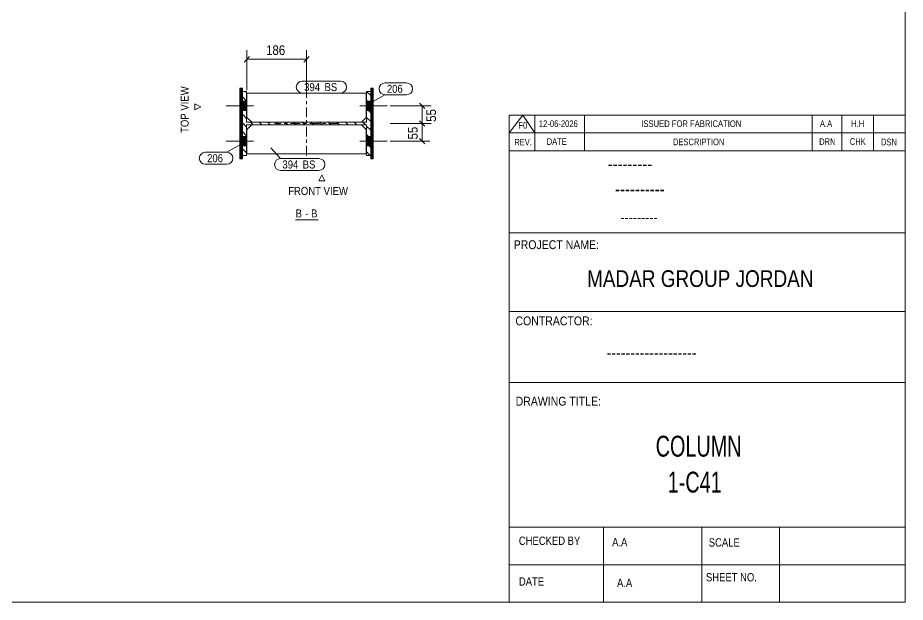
# Model space of a CAD drawing. Header units: millimetres. Extents: x 2 to 579, y 1 to 405.
# Drawn here: x 302.3 to 579, y 5 to 187.1 of the extents above; entities that cross this region are included whole.
import ezdxf

# ---------------------------------------------------------------- set-up
doc = ezdxf.new("R2010")
doc.units = ezdxf.units.MM
for name, pattern in [('XKITLINE00', [0]), ('XKITLINE01', [4, 1, -1, 1, -1]), ('XKITLINE03', [6, 3, -1, 1, -1])]:
    doc.linetypes.add(name, pattern=pattern)
for name, color, linetype, lineweight in [('Bolt', 3, 'Continuous', 0), ('Dimensions', 7, 'Continuous', 0), ('DrawingSheet', 5, 'Continuous', 0), ('OtherObjectType', 7, 'Continuous', 0), ('Part', 2, 'Continuous', 0), ('PartMark', 7, 'Continuous', 0)]:
    doc.layers.add(name, color=color, linetype=linetype, lineweight=lineweight)
doc.styles.add('@ARIAL_UNICODE_MS_BOLD', font='ARIAL.TTF')
doc.styles.add('ARIAL', font='ARIAL.TTF')
doc.styles.add('ARIAL_NARROW', font='ARIALN.TTF')
doc.styles.add('COMIC_SANS_MS_BOLD', font='COMICBD.TTF')
doc.styles.add('SWIS721_EX_BT', font='ARIAL.TTF')
doc.styles.add('SWISSE', font='ARIAL.TTF')

# ---------------------------------------------------------------- blocks, each defined once
blk = doc.blocks.new('*A2')
at = {"layer": 'Part', "color": 7, "linetype": 'XKITLINE00', "lineweight": 0}
for p, q in [((373.65, 163.83), (373.34, 164.15)), ((412.35, 162.85), (411.05, 164.15)), ((373.65, 161.14), (372.35, 162.44)), ((412.35, 160.16), (411.05, 161.46)), ((373.65, 158.44), (372.35, 159.74)), ((412.35, 157.46), (411.05, 158.76)), ((373.65, 155.75), (372.35, 157.05)), ((412.35, 154.77), (411.05, 156.07)), ((373.65, 153.06), (372.35, 154.36)), ((375.65, 153.75), (374.85, 154.55)), ((378.35, 153.75), (377.55, 154.55)), ((381.04, 153.75), (380.24, 154.55)), ((383.74, 153.75), (382.94, 154.55)), ((386.43, 153.75), (385.63, 154.55)), ((389.12, 153.75), (388.32, 154.55)), ((391.82, 153.75), (391.02, 154.55)), ((394.51, 153.75), (393.71, 154.55)), ((397.21, 153.75), (396.41, 154.55)), ((399.9, 153.75), (399.1, 154.55)), ((402.6, 153.75), (401.8, 154.55)), ((405.29, 153.75), (404.49, 154.55)), ((407.98, 153.75), (407.18, 154.55)), ((410.68, 153.75), (409.88, 154.55)), ((412.35, 152.07), (411.05, 153.37)), ((373.65, 150.36), (372.35, 151.66)), ((412.35, 149.38), (411.05, 150.68)), ((373.65, 147.67), (372.35, 148.97)), ((412.35, 146.69), (411.05, 147.99)), ((373.65, 144.97), (372.35, 146.27)), ((412.2, 144.15), (411.05, 145.29))]:
    blk.add_line(p, q, dxfattribs=at)
blk = doc.blocks.new('*A3')
at = {"layer": 'Part', "color": 7, "linetype": 'XKITLINE00', "lineweight": 0}
for p, q in [((371.61, 165.1), (371.55, 165.04)), ((371.66, 165.04), (371.55, 164.93)), ((371.72, 164.99), (371.55, 164.83)), ((371.77, 164.93), (371.55, 164.72)), ((371.82, 164.88), (371.55, 164.61)), ((371.88, 164.83), (371.55, 164.5)), ((371.93, 164.77), (371.55, 164.4)), ((371.98, 164.72), (371.55, 164.29)), ((372.04, 164.66), (371.55, 164.18)), ((372.09, 164.61), (371.55, 164.07)), ((372.15, 164.56), (371.55, 163.96)), ((372.2, 164.5), (371.55, 163.86)), ((372.25, 164.45), (371.55, 163.75)), ((372.31, 164.4), (371.55, 163.64)), ((372.35, 164.33), (371.55, 163.53)), ((372.35, 164.23), (371.55, 163.43)), ((372.35, 164.12), (371.55, 163.32)), ((372.35, 164.01), (371.55, 163.21)), ((372.35, 163.9), (371.55, 163.1)), ((372.35, 163.79), (371.55, 162.99)), ((372.35, 163.69), (371.55, 162.89)), ((372.35, 163.58), (371.55, 162.78)), ((372.35, 163.47), (371.55, 162.67)), ((372.35, 163.36), (371.55, 162.56)), ((372.35, 163.26), (371.55, 162.46)), ((371.66, 165.15), (371.61, 165.1)), ((371.77, 165.15), (371.66, 165.04)), ((371.88, 165.15), (371.72, 164.99)), ((371.98, 165.15), (371.77, 164.93)), ((372.09, 165.15), (371.82, 164.88)), ((372.2, 165.15), (371.88, 164.83)), ((372.31, 165.15), (371.93, 164.77)), ((372.35, 165.09), (371.98, 164.72)), ((372.35, 164.98), (372.04, 164.66)), ((372.35, 164.87), (372.09, 164.61)), ((372.35, 164.76), (372.15, 164.56)), ((372.35, 164.66), (372.2, 164.5)), ((372.35, 164.55), (372.25, 164.45)), ((372.35, 164.44), (372.31, 164.4)), ((372.35, 163.15), (371.55, 162.35)), ((372.35, 163.04), (371.55, 162.24)), ((372.35, 162.93), (371.55, 162.13)), ((372.35, 162.82), (371.55, 162.02)), ((372.35, 162.72), (371.55, 161.92)), ((372.35, 162.61), (371.55, 161.81)), ((372.35, 162.5), (371.55, 161.7)), ((372.35, 162.39), (371.55, 161.59)), ((372.35, 162.29), (371.55, 161.49)), ((372.35, 162.18), (371.55, 161.38)), ((372.35, 162.07), (371.55, 161.27)), ((372.35, 161.96), (371.55, 161.16)), ((372.35, 161.85), (371.55, 161.05)), ((372.35, 161.75), (371.55, 160.95)), ((372.35, 161.64), (371.55, 160.84)), ((372.35, 161.53), (371.55, 160.73)), ((372.35, 161.42), (371.55, 160.62)), ((372.35, 161.32), (371.55, 160.52)), ((372.35, 161.21), (371.55, 160.41)), ((372.35, 161.1), (371.55, 160.3)), ((372.35, 160.99), (371.55, 160.19)), ((372.35, 160.88), (371.55, 160.08)), ((372.35, 160.78), (371.55, 159.98)), ((372.35, 160.67), (371.55, 159.87)), ((372.35, 160.56), (371.55, 159.76)), ((372.35, 160.45), (371.55, 159.65)), ((372.35, 160.35), (371.55, 159.55)), ((372.35, 160.24), (371.55, 159.44)), ((372.35, 160.13), (371.55, 159.33)), ((372.35, 160.02), (371.55, 159.22)), ((372.35, 159.92), (371.55, 159.12)), ((372.35, 159.81), (371.55, 159.01)), ((372.35, 159.7), (371.55, 158.9)), ((372.35, 159.59), (371.55, 158.79)), ((372.35, 159.48), (371.55, 158.68)), ((372.35, 159.38), (371.55, 158.58)), ((372.35, 159.27), (371.55, 158.47)), ((372.35, 159.16), (371.55, 158.36)), ((372.35, 159.05), (371.55, 158.25)), ((372.35, 158.95), (371.55, 158.15)), ((372.35, 158.84), (371.55, 158.04)), ((372.35, 158.73), (371.55, 157.93)), ((372.35, 158.62), (371.55, 157.82)), ((372.35, 158.51), (371.55, 157.71)), ((372.35, 158.41), (371.55, 157.61)), ((372.35, 158.3), (371.55, 157.5)), ((372.35, 158.19), (371.55, 157.39)), ((372.35, 158.08), (371.55, 157.28)), ((372.35, 157.98), (371.55, 157.18)), ((372.35, 157.87), (371.55, 157.07)), ((372.35, 157.76), (371.55, 156.96)), ((372.35, 157.65), (371.55, 156.85)), ((372.35, 157.54), (371.55, 156.74)), ((372.35, 157.44), (371.55, 156.64)), ((372.35, 157.33), (371.55, 156.53)), ((372.35, 157.22), (371.55, 156.42)), ((372.35, 157.11), (371.55, 156.31)), ((372.35, 157.01), (371.55, 156.21)), ((372.35, 156.9), (371.55, 156.1)), ((372.35, 156.79), (371.55, 155.99)), ((372.35, 156.68), (371.55, 155.88)), ((372.35, 156.57), (371.55, 155.77)), ((372.35, 156.47), (371.55, 155.67)), ((372.35, 156.36), (371.55, 155.56)), ((372.35, 156.25), (371.55, 155.45)), ((372.35, 156.14), (371.55, 155.34)), ((372.35, 156.04), (371.55, 155.24)), ((372.35, 155.93), (371.55, 155.13)), ((372.35, 155.82), (371.55, 155.02)), ((372.35, 155.71), (371.55, 154.91)), ((372.35, 155.6), (371.55, 154.8)), ((372.35, 155.5), (371.55, 154.7)), ((372.35, 155.39), (371.55, 154.59)), ((372.35, 155.28), (371.55, 154.48)), ((372.35, 155.17), (371.55, 154.37)), ((372.35, 155.07), (371.55, 154.27)), ((372.35, 154.96), (371.55, 154.16)), ((372.35, 154.85), (371.55, 154.05)), ((372.35, 154.74), (371.55, 153.94)), ((372.35, 154.63), (371.55, 153.83)), ((372.35, 154.53), (371.55, 153.73)), ((372.35, 154.42), (371.55, 153.62)), ((372.35, 154.31), (371.55, 153.51)), ((372.35, 154.2), (371.55, 153.4)), ((372.35, 154.1), (371.55, 153.3)), ((372.35, 153.99), (371.55, 153.19)), ((372.35, 153.88), (371.55, 153.08)), ((372.35, 153.77), (371.55, 152.97)), ((372.35, 153.66), (371.55, 152.86)), ((372.35, 153.56), (371.55, 152.76)), ((372.35, 153.45), (371.55, 152.65)), ((372.35, 153.34), (371.55, 152.54)), ((372.35, 153.23), (371.55, 152.43)), ((372.35, 153.13), (371.55, 152.33)), ((372.35, 153.02), (371.55, 152.22)), ((372.35, 152.91), (371.55, 152.11)), ((372.35, 152.8), (371.55, 152)), ((372.35, 152.69), (371.55, 151.89)), ((372.35, 152.59), (371.55, 151.79)), ((372.35, 152.48), (371.55, 151.68)), ((372.35, 152.37), (371.55, 151.57)), ((372.35, 152.26), (371.55, 151.46)), ((372.35, 152.16), (371.55, 151.36)), ((372.35, 152.05), (371.55, 151.25)), ((372.35, 151.94), (371.55, 151.14)), ((372.35, 151.83), (371.55, 151.03)), ((372.35, 151.73), (371.55, 150.93)), ((372.35, 151.62), (371.55, 150.82)), ((372.35, 151.51), (371.55, 150.71)), ((372.35, 151.4), (371.55, 150.6)), ((372.35, 151.29), (371.55, 150.49)), ((372.35, 151.19), (371.55, 150.39)), ((372.35, 151.08), (371.55, 150.28)), ((372.35, 150.97), (371.55, 150.17)), ((372.35, 150.86), (371.55, 150.06)), ((372.35, 150.76), (371.55, 149.96)), ((372.35, 150.65), (371.55, 149.85)), ((372.35, 150.54), (371.55, 149.74)), ((372.35, 150.43), (371.55, 149.63)), ((372.35, 150.32), (371.55, 149.52)), ((372.35, 150.22), (371.55, 149.42)), ((372.35, 150.11), (371.55, 149.31)), ((372.35, 150), (371.55, 149.2)), ((372.35, 149.89), (371.55, 149.09)), ((372.35, 149.79), (371.55, 148.99)), ((372.35, 149.68), (371.55, 148.88)), ((372.35, 149.57), (371.55, 148.77)), ((372.35, 149.46), (371.55, 148.66)), ((372.35, 149.35), (371.55, 148.55)), ((372.35, 149.25), (371.55, 148.45)), ((372.35, 149.14), (371.55, 148.34)), ((372.35, 149.03), (371.55, 148.23)), ((372.35, 148.92), (371.55, 148.12)), ((372.35, 148.82), (371.55, 148.02)), ((372.35, 148.71), (371.55, 147.91)), ((372.35, 148.6), (371.55, 147.8)), ((372.35, 148.49), (371.55, 147.69)), ((372.35, 148.38), (371.55, 147.58)), ((372.35, 148.28), (371.55, 147.48)), ((372.35, 148.17), (371.55, 147.37)), ((372.35, 148.06), (371.55, 147.26)), ((372.35, 147.95), (371.55, 147.15)), ((372.35, 147.85), (371.55, 147.05)), ((372.35, 147.74), (371.55, 146.94)), ((372.35, 147.63), (371.55, 146.83)), ((372.35, 147.52), (371.55, 146.72)), ((372.35, 147.41), (371.55, 146.61)), ((372.35, 147.31), (371.55, 146.51)), ((372.35, 147.2), (371.55, 146.4)), ((372.35, 147.09), (371.55, 146.29)), ((372.35, 146.98), (371.55, 146.18)), ((372.35, 146.88), (371.55, 146.08)), ((372.35, 146.77), (371.55, 145.97)), ((372.35, 146.66), (371.55, 145.86)), ((372.35, 146.55), (371.55, 145.75)), ((372.35, 146.44), (371.55, 145.64)), ((372.35, 146.34), (371.55, 145.54)), ((372.35, 146.23), (371.55, 145.43)), ((372.35, 146.12), (371.55, 145.32)), ((372.35, 146.01), (371.55, 145.21)), ((372.35, 145.91), (371.55, 145.11)), ((372.35, 145.8), (371.55, 145)), ((372.35, 145.69), (371.55, 144.89)), ((372.35, 145.58), (371.55, 144.78)), ((372.35, 145.47), (371.55, 144.67)), ((372.35, 145.37), (371.55, 144.57)), ((372.35, 145.26), (371.55, 144.46)), ((372.35, 145.15), (371.55, 144.35)), ((372.35, 145.04), (371.55, 144.24)), ((372.35, 144.94), (371.55, 144.14)), ((372.35, 144.83), (371.55, 144.03)), ((372.35, 144.72), (371.55, 143.92)), ((372.35, 144.61), (371.55, 143.81)), ((372.35, 144.5), (371.55, 143.7)), ((372.35, 144.4), (371.55, 143.6)), ((372.35, 144.29), (371.55, 143.49)), ((372.35, 144.18), (371.55, 143.38)), ((372.35, 144.07), (371.55, 143.27)), ((372.35, 143.97), (371.56, 143.17)), ((372.35, 143.86), (371.65, 143.15)), ((372.35, 143.75), (371.75, 143.15)), ((372.35, 143.64), (371.86, 143.15)), ((372.35, 143.54), (371.97, 143.15)), ((372.35, 143.43), (372.08, 143.15)), ((372.35, 143.32), (372.18, 143.15)), ((372.35, 143.21), (372.35, 143.21))]:
    blk.add_line(p, q, dxfattribs=at)
blk = doc.blocks.new('*A4')
at = {"layer": 'Part', "color": 7, "linetype": 'XKITLINE00', "lineweight": 0}
for p, q in [((412.35, 165.15), (412.35, 165.15)), ((412.35, 165.15), (412.35, 165.15)), ((412.41, 165.1), (412.35, 165.04)), ((412.46, 165.04), (412.35, 164.93)), ((412.52, 164.99), (412.35, 164.83)), ((412.57, 164.93), (412.35, 164.72)), ((412.62, 164.88), (412.35, 164.61)), ((412.68, 164.83), (412.35, 164.5)), ((412.73, 164.77), (412.35, 164.4)), ((412.78, 164.72), (412.35, 164.29)), ((412.84, 164.66), (412.35, 164.18)), ((412.89, 164.61), (412.35, 164.07)), ((412.95, 164.56), (412.35, 163.96)), ((413, 164.5), (412.35, 163.86)), ((413.05, 164.45), (412.35, 163.75)), ((413.11, 164.4), (412.35, 163.64)), ((413.15, 164.33), (412.35, 163.53)), ((413.15, 164.23), (412.35, 163.43)), ((413.15, 164.12), (412.35, 163.32)), ((413.15, 164.01), (412.35, 163.21)), ((413.15, 163.9), (412.35, 163.1)), ((413.15, 163.79), (412.35, 162.99)), ((413.15, 163.69), (412.35, 162.89)), ((413.15, 163.58), (412.35, 162.78)), ((413.15, 163.47), (412.35, 162.67)), ((413.15, 163.36), (412.35, 162.56)), ((413.15, 163.26), (412.35, 162.46)), ((412.46, 165.15), (412.41, 165.1)), ((412.57, 165.15), (412.46, 165.04)), ((412.68, 165.15), (412.52, 164.99)), ((412.78, 165.15), (412.57, 164.93)), ((412.89, 165.15), (412.62, 164.88)), ((413, 165.15), (412.68, 164.83)), ((413.11, 165.15), (412.73, 164.77)), ((413.15, 165.09), (412.78, 164.72)), ((413.15, 164.98), (412.84, 164.66)), ((413.15, 164.87), (412.89, 164.61)), ((413.15, 164.76), (412.95, 164.56)), ((413.15, 164.66), (413, 164.5)), ((413.15, 164.55), (413.05, 164.45)), ((413.15, 164.44), (413.11, 164.4)), ((413.15, 163.15), (412.35, 162.35)), ((413.15, 163.04), (412.35, 162.24)), ((413.15, 162.93), (412.35, 162.13)), ((413.15, 162.82), (412.35, 162.02)), ((413.15, 162.72), (412.35, 161.92)), ((413.15, 162.61), (412.35, 161.81)), ((413.15, 162.5), (412.35, 161.7)), ((413.15, 162.39), (412.35, 161.59)), ((413.15, 162.29), (412.35, 161.49)), ((413.15, 162.18), (412.35, 161.38)), ((413.15, 162.07), (412.35, 161.27)), ((413.15, 161.96), (412.35, 161.16)), ((413.15, 161.85), (412.35, 161.05)), ((413.15, 161.75), (412.35, 160.95)), ((413.15, 161.64), (412.35, 160.84)), ((413.15, 161.53), (412.35, 160.73)), ((413.15, 161.42), (412.35, 160.62)), ((413.15, 161.32), (412.35, 160.52)), ((413.15, 161.21), (412.35, 160.41)), ((413.15, 161.1), (412.35, 160.3)), ((413.15, 160.99), (412.35, 160.19)), ((413.15, 160.88), (412.35, 160.08)), ((413.15, 160.78), (412.35, 159.98)), ((413.15, 160.67), (412.35, 159.87)), ((413.15, 160.56), (412.35, 159.76)), ((413.15, 160.45), (412.35, 159.65)), ((413.15, 160.35), (412.35, 159.55)), ((413.15, 160.24), (412.35, 159.44)), ((413.15, 160.13), (412.35, 159.33)), ((413.15, 160.02), (412.35, 159.22)), ((413.15, 159.92), (412.35, 159.12)), ((413.15, 159.81), (412.35, 159.01)), ((413.15, 159.7), (412.35, 158.9)), ((413.15, 159.59), (412.35, 158.79)), ((413.15, 159.48), (412.35, 158.68)), ((413.15, 159.38), (412.35, 158.58)), ((413.15, 159.27), (412.35, 158.47)), ((413.15, 159.16), (412.35, 158.36)), ((413.15, 159.05), (412.35, 158.25)), ((413.15, 158.95), (412.35, 158.15)), ((413.15, 158.84), (412.35, 158.04)), ((413.15, 158.73), (412.35, 157.93)), ((413.15, 158.62), (412.35, 157.82)), ((413.15, 158.51), (412.35, 157.71)), ((413.15, 158.41), (412.35, 157.61)), ((413.15, 158.3), (412.35, 157.5)), ((413.15, 158.19), (412.35, 157.39)), ((413.15, 158.08), (412.35, 157.28)), ((413.15, 157.98), (412.35, 157.18)), ((413.15, 157.87), (412.35, 157.07)), ((413.15, 157.76), (412.35, 156.96)), ((413.15, 157.65), (412.35, 156.85)), ((413.15, 157.54), (412.35, 156.74)), ((413.15, 157.44), (412.35, 156.64)), ((413.15, 157.33), (412.35, 156.53)), ((413.15, 157.22), (412.35, 156.42)), ((413.15, 157.11), (412.35, 156.31)), ((413.15, 157.01), (412.35, 156.21)), ((413.15, 156.9), (412.35, 156.1)), ((413.15, 156.79), (412.35, 155.99)), ((413.15, 156.68), (412.35, 155.88)), ((413.15, 156.57), (412.35, 155.77)), ((413.15, 156.47), (412.35, 155.67)), ((413.15, 156.36), (412.35, 155.56)), ((413.15, 156.25), (412.35, 155.45)), ((413.15, 156.14), (412.35, 155.34)), ((413.15, 156.04), (412.35, 155.24)), ((413.15, 155.93), (412.35, 155.13)), ((413.15, 155.82), (412.35, 155.02)), ((413.15, 155.71), (412.35, 154.91)), ((413.15, 155.6), (412.35, 154.8)), ((413.15, 155.5), (412.35, 154.7)), ((413.15, 155.39), (412.35, 154.59)), ((413.15, 155.28), (412.35, 154.48)), ((413.15, 155.17), (412.35, 154.37)), ((413.15, 155.07), (412.35, 154.27)), ((413.15, 154.96), (412.35, 154.16)), ((413.15, 154.85), (412.35, 154.05)), ((413.15, 154.74), (412.35, 153.94)), ((413.15, 154.63), (412.35, 153.83)), ((413.15, 154.53), (412.35, 153.73)), ((413.15, 154.42), (412.35, 153.62)), ((413.15, 154.31), (412.35, 153.51)), ((413.15, 154.2), (412.35, 153.4)), ((413.15, 154.1), (412.35, 153.3)), ((413.15, 153.99), (412.35, 153.19)), ((413.15, 153.88), (412.35, 153.08)), ((413.15, 153.77), (412.35, 152.97)), ((413.15, 153.66), (412.35, 152.86)), ((413.15, 153.56), (412.35, 152.76)), ((413.15, 153.45), (412.35, 152.65)), ((413.15, 153.34), (412.35, 152.54)), ((413.15, 153.23), (412.35, 152.43)), ((413.15, 153.13), (412.35, 152.33)), ((413.15, 153.02), (412.35, 152.22)), ((413.15, 152.91), (412.35, 152.11)), ((413.15, 152.8), (412.35, 152)), ((413.15, 152.69), (412.35, 151.89)), ((413.15, 152.59), (412.35, 151.79)), ((413.15, 152.48), (412.35, 151.68)), ((413.15, 152.37), (412.35, 151.57)), ((413.15, 152.26), (412.35, 151.46)), ((413.15, 152.16), (412.35, 151.36)), ((413.15, 152.05), (412.35, 151.25)), ((413.15, 151.94), (412.35, 151.14)), ((413.15, 151.83), (412.35, 151.03)), ((413.15, 151.73), (412.35, 150.93)), ((413.15, 151.62), (412.35, 150.82)), ((413.15, 151.51), (412.35, 150.71)), ((413.15, 151.4), (412.35, 150.6)), ((413.15, 151.29), (412.35, 150.49)), ((413.15, 151.19), (412.35, 150.39)), ((413.15, 151.08), (412.35, 150.28)), ((413.15, 150.97), (412.35, 150.17)), ((413.15, 150.86), (412.35, 150.06)), ((413.15, 150.76), (412.35, 149.96)), ((413.15, 150.65), (412.35, 149.85)), ((413.15, 150.54), (412.35, 149.74)), ((413.15, 150.43), (412.35, 149.63)), ((413.15, 150.32), (412.35, 149.52)), ((413.15, 150.22), (412.35, 149.42)), ((413.15, 150.11), (412.35, 149.31)), ((413.15, 150), (412.35, 149.2)), ((413.15, 149.89), (412.35, 149.09)), ((413.15, 149.79), (412.35, 148.99)), ((413.15, 149.68), (412.35, 148.88)), ((413.15, 149.57), (412.35, 148.77)), ((413.15, 149.46), (412.35, 148.66)), ((413.15, 149.35), (412.35, 148.55)), ((413.15, 149.25), (412.35, 148.45)), ((413.15, 149.14), (412.35, 148.34)), ((413.15, 149.03), (412.35, 148.23)), ((413.15, 148.92), (412.35, 148.12)), ((413.15, 148.82), (412.35, 148.02)), ((413.15, 148.71), (412.35, 147.91)), ((413.15, 148.6), (412.35, 147.8)), ((413.15, 148.49), (412.35, 147.69)), ((413.15, 148.38), (412.35, 147.58)), ((413.15, 148.28), (412.35, 147.48)), ((413.15, 148.17), (412.35, 147.37)), ((413.15, 148.06), (412.35, 147.26)), ((413.15, 147.95), (412.35, 147.15)), ((413.15, 147.85), (412.35, 147.05)), ((413.15, 147.74), (412.35, 146.94)), ((413.15, 147.63), (412.35, 146.83)), ((413.15, 147.52), (412.35, 146.72)), ((413.15, 147.41), (412.35, 146.61)), ((413.15, 147.31), (412.35, 146.51)), ((413.15, 147.2), (412.35, 146.4)), ((413.15, 147.09), (412.35, 146.29)), ((413.15, 146.98), (412.35, 146.18)), ((413.15, 146.88), (412.35, 146.08)), ((413.15, 146.77), (412.35, 145.97)), ((413.15, 146.66), (412.35, 145.86)), ((413.15, 146.55), (412.35, 145.75)), ((413.15, 146.44), (412.35, 145.64)), ((413.15, 146.34), (412.35, 145.54)), ((413.15, 146.23), (412.35, 145.43)), ((413.15, 146.12), (412.35, 145.32)), ((413.15, 146.01), (412.35, 145.21)), ((413.15, 145.91), (412.35, 145.11)), ((413.15, 145.8), (412.35, 145)), ((413.15, 145.69), (412.35, 144.89)), ((413.15, 145.58), (412.35, 144.78)), ((413.15, 145.47), (412.35, 144.67)), ((413.15, 145.37), (412.35, 144.57)), ((413.15, 145.26), (412.35, 144.46)), ((413.15, 145.15), (412.35, 144.35)), ((413.15, 145.04), (412.35, 144.24)), ((413.15, 144.94), (412.35, 144.14)), ((413.15, 144.83), (412.35, 144.03)), ((413.15, 144.72), (412.35, 143.92)), ((413.15, 144.61), (412.35, 143.81)), ((413.15, 144.5), (412.35, 143.7)), ((413.15, 144.4), (412.35, 143.6)), ((413.15, 144.29), (412.35, 143.49)), ((413.15, 144.18), (412.35, 143.38)), ((413.15, 144.07), (412.35, 143.27)), ((413.15, 143.97), (412.36, 143.17)), ((413.15, 143.86), (412.45, 143.15)), ((413.15, 143.75), (412.55, 143.15)), ((413.15, 143.64), (412.66, 143.15)), ((413.15, 143.54), (412.77, 143.15)), ((413.15, 143.43), (412.88, 143.15)), ((413.15, 143.32), (412.98, 143.15)), ((413.15, 143.21), (413.15, 143.21))]:
    blk.add_line(p, q, dxfattribs=at)
blk = doc.blocks.new('*A55')
at = {"layer": 'Bolt'}
for points in [[(372.35, 158.15), (371.55, 158.15), (371.55, 161.15), (372.35, 161.15)], [(372.35, 158.15), (371.55, 158.15), (371.55, 161.15), (372.35, 161.15)], [(372.35, 158.15), (371.55, 158.15), (371.55, 161.15), (372.35, 161.15)], [(373.65, 158.15), (372.35, 158.15), (372.35, 161.15), (373.65, 161.15)], [(373.65, 158.15), (372.35, 158.15), (372.35, 161.15), (373.65, 161.15)], [(373.65, 158.15), (372.35, 158.15), (372.35, 161.15), (373.65, 161.15)], [(372.35, 147.15), (371.55, 147.15), (371.55, 150.15), (372.35, 150.15)], [(372.35, 147.15), (371.55, 147.15), (371.55, 150.15), (372.35, 150.15)], [(372.35, 147.15), (371.55, 147.15), (371.55, 150.15), (372.35, 150.15)], [(373.65, 147.15), (372.35, 147.15), (372.35, 150.15), (373.65, 150.15)], [(373.65, 147.15), (372.35, 147.15), (372.35, 150.15), (373.65, 150.15)], [(373.65, 147.15), (372.35, 147.15), (372.35, 150.15), (373.65, 150.15)]]:
    blk.add_hatch(color=3, dxfattribs=at).paths.add_polyline_path(points, flags=17)
at = {"layer": 'Bolt', "color": 3, "linetype": 'XKITLINE00', "lineweight": 0}
for p, q in [((372.35, 161.15), (371.55, 161.15)), ((372.35, 161.15), (371.55, 161.15)), ((372.35, 161.15), (371.55, 161.15)), ((373.65, 161.15), (372.35, 161.15)), ((373.65, 161.15), (372.35, 161.15)), ((373.65, 161.15), (372.35, 161.15)), ((375.75, 159.65), (367.25, 159.65)), ((375.75, 159.65), (367.25, 159.65)), ((375.75, 159.65), (367.25, 159.65)), ((372.35, 158.15), (371.55, 158.15)), ((372.35, 158.15), (371.55, 158.15)), ((372.35, 158.15), (371.55, 158.15)), ((373.65, 158.15), (372.35, 158.15)), ((373.65, 158.15), (372.35, 158.15)), ((373.65, 158.15), (372.35, 158.15)), ((372.35, 150.15), (371.55, 150.15)), ((372.35, 150.15), (371.55, 150.15)), ((372.35, 150.15), (371.55, 150.15)), ((373.65, 150.15), (372.35, 150.15)), ((373.65, 150.15), (372.35, 150.15)), ((373.65, 150.15), (372.35, 150.15)), ((375.75, 148.65), (367.25, 148.65)), ((375.75, 148.65), (367.25, 148.65)), ((375.75, 148.65), (367.25, 148.65)), ((372.35, 147.15), (371.55, 147.15)), ((372.35, 147.15), (371.55, 147.15)), ((372.35, 147.15), (371.55, 147.15)), ((373.65, 147.15), (372.35, 147.15)), ((373.65, 147.15), (372.35, 147.15)), ((373.65, 147.15), (372.35, 147.15))]:
    blk.add_line(p, q, dxfattribs=at)
blk = doc.blocks.new('*A56')
at = {"layer": 'Bolt'}
for points in [[(411.05, 161.15), (412.35, 161.15), (412.35, 158.15), (411.05, 158.15)], [(411.05, 161.15), (412.35, 161.15), (412.35, 158.15), (411.05, 158.15)], [(411.05, 161.15), (412.35, 161.15), (412.35, 158.15), (411.05, 158.15)], [(412.35, 161.15), (413.15, 161.15), (413.15, 158.15), (412.35, 158.15)], [(412.35, 161.15), (413.15, 161.15), (413.15, 158.15), (412.35, 158.15)], [(412.35, 161.15), (413.15, 161.15), (413.15, 158.15), (412.35, 158.15)], [(411.05, 150.15), (412.35, 150.15), (412.35, 147.15), (411.05, 147.15)], [(411.05, 150.15), (412.35, 150.15), (412.35, 147.15), (411.05, 147.15)], [(411.05, 150.15), (412.35, 150.15), (412.35, 147.15), (411.05, 147.15)], [(412.35, 150.15), (413.15, 150.15), (413.15, 147.15), (412.35, 147.15)], [(412.35, 150.15), (413.15, 150.15), (413.15, 147.15), (412.35, 147.15)], [(412.35, 150.15), (413.15, 150.15), (413.15, 147.15), (412.35, 147.15)]]:
    blk.add_hatch(color=3, dxfattribs=at).paths.add_polyline_path(points, flags=17)
at = {"layer": 'Bolt', "color": 3, "linetype": 'XKITLINE00', "lineweight": 0}
for p, q in [((411.05, 161.15), (412.35, 161.15)), ((411.05, 161.15), (412.35, 161.15)), ((411.05, 161.15), (412.35, 161.15)), ((412.35, 161.15), (413.15, 161.15)), ((412.35, 161.15), (413.15, 161.15)), ((412.35, 161.15), (413.15, 161.15)), ((408.95, 159.65), (417.45, 159.65)), ((408.95, 159.65), (417.45, 159.65)), ((408.95, 159.65), (417.45, 159.65)), ((411.05, 158.15), (412.35, 158.15)), ((411.05, 158.15), (412.35, 158.15)), ((411.05, 158.15), (412.35, 158.15)), ((412.35, 158.15), (413.15, 158.15)), ((412.35, 158.15), (413.15, 158.15)), ((412.35, 158.15), (413.15, 158.15)), ((411.05, 150.15), (412.35, 150.15)), ((411.05, 150.15), (412.35, 150.15)), ((411.05, 150.15), (412.35, 150.15)), ((412.35, 150.15), (413.15, 150.15)), ((412.35, 150.15), (413.15, 150.15)), ((412.35, 150.15), (413.15, 150.15)), ((408.95, 148.65), (417.45, 148.65)), ((408.95, 148.65), (417.45, 148.65)), ((408.95, 148.65), (417.45, 148.65)), ((411.05, 147.15), (412.35, 147.15)), ((411.05, 147.15), (412.35, 147.15)), ((411.05, 147.15), (412.35, 147.15)), ((412.35, 147.15), (413.15, 147.15)), ((412.35, 147.15), (413.15, 147.15)), ((412.35, 147.15), (413.15, 147.15))]:
    blk.add_line(p, q, dxfattribs=at)
blk = doc.blocks.new('*A57')
at = {"layer": 'Part', "color": 2, "linetype": 'XKITLINE00', "lineweight": 0}
for p, q in [((372.35, 144.15), (372.35, 164.15)), ((372.35, 164.15), (373.65, 164.15)), ((373.65, 164.15), (373.65, 154.55)), ((411.05, 164.15), (412.35, 164.15)), ((411.05, 154.55), (411.05, 164.15)), ((412.35, 164.15), (412.35, 144.15)), ((373.65, 154.55), (411.05, 154.55)), ((411.05, 153.75), (373.65, 153.75)), ((373.65, 153.75), (373.65, 144.15)), ((411.05, 144.15), (411.05, 153.75)), ((373.65, 144.15), (372.35, 144.15)), ((412.35, 144.15), (411.05, 144.15))]:
    blk.add_line(p, q, dxfattribs=at)
at = {"layer": 'Part', "color": 7, "linetype": 'XKITLINE03', "lineweight": 0}
for p, q in [((392.35, 144.15), (392.35, 164.15)), ((402.35, 154.15), (382.35, 154.15))]:
    blk.add_line(p, q, dxfattribs=at)
blk = doc.blocks.new('*A58')
at = {"layer": 'Part', "color": 7, "linetype": 'XKITLINE01', "lineweight": 0}
for p, q in [((375.25, 153.75), (373.75, 152.25)), ((373.75, 152.25), (373.75, 144.75)), ((409.45, 153.75), (375.25, 153.75)), ((410.95, 152.25), (409.45, 153.75)), ((410.95, 144.75), (410.95, 152.25)), ((373.75, 144.75), (410.95, 144.75))]:
    blk.add_line(p, q, dxfattribs=at)
blk = doc.blocks.new('*A59')
at = {"layer": 'Part', "color": 7, "linetype": 'XKITLINE01', "lineweight": 0}
for p, q in [((410.95, 163.55), (373.75, 163.55)), ((373.75, 163.55), (373.75, 156.05)), ((410.95, 156.05), (410.95, 163.55)), ((373.75, 156.05), (375.25, 154.55)), ((409.45, 154.55), (410.95, 156.05)), ((375.25, 154.55), (409.45, 154.55))]:
    blk.add_line(p, q, dxfattribs=at)
blk = doc.blocks.new('*A60')
at = {"layer": 'Part', "color": 2, "linetype": 'XKITLINE00', "lineweight": 0}
for p, q in [((373.75, 163.55), (373.75, 156.05)), ((410.95, 163.55), (373.75, 163.55)), ((410.95, 156.05), (410.95, 163.55)), ((373.75, 156.05), (375.25, 154.55)), ((409.45, 154.55), (410.95, 156.05))]:
    blk.add_line(p, q, dxfattribs=at)
at = {"layer": 'Part', "color": 7, "linetype": 'XKITLINE01', "lineweight": 0}
blk.add_line((375.25, 154.55), (409.45, 154.55), dxfattribs=at)
blk = doc.blocks.new('*A61')
at = {"layer": 'Part', "color": 2, "linetype": 'XKITLINE00', "lineweight": 0}
for p, q in [((375.25, 153.75), (373.75, 152.25)), ((373.75, 152.25), (373.75, 144.75)), ((410.95, 152.25), (409.45, 153.75)), ((410.95, 144.75), (410.95, 152.25)), ((373.75, 144.75), (410.95, 144.75))]:
    blk.add_line(p, q, dxfattribs=at)
at = {"layer": 'Part', "color": 7, "linetype": 'XKITLINE01', "lineweight": 0}
blk.add_line((375.25, 153.75), (409.45, 153.75), dxfattribs=at)
blk = doc.blocks.new('*A62')
at = {"layer": 'Part', "color": 2, "linetype": 'XKITLINE00', "lineweight": 0}
for p, q in [((371.55, 165.15), (372.35, 165.15)), ((371.55, 143.15), (371.55, 165.15)), ((372.35, 165.15), (372.35, 143.15)), ((372.35, 143.15), (371.55, 143.15))]:
    blk.add_line(p, q, dxfattribs=at)
blk = doc.blocks.new('*A63')
at = {"layer": 'Part', "color": 2, "linetype": 'XKITLINE00', "lineweight": 0}
for p, q in [((412.35, 165.15), (413.15, 165.15)), ((412.35, 143.15), (412.35, 165.15)), ((413.15, 165.15), (413.15, 143.15)), ((413.15, 143.15), (412.35, 143.15))]:
    blk.add_line(p, q, dxfattribs=at)
blk = doc.blocks.new('*A69')
at = {"layer": 'DrawingSheet', "color": 5, "linetype": 'XKITLINE00', "lineweight": 0}
for p, q in [((579, 5), (579, 405)), ((5, 5), (579, 5))]:
    blk.add_line(p, q, dxfattribs=at)
blk = doc.blocks.new('*A72')
at = {"layer": 'OtherObjectType', "color": 7, "linetype": 'XKITLINE00', "lineweight": 0}
for p, q in [((455.5, 156.76), (579, 156.76)), ((455.5, 151.21), (459.82, 156.76)), ((455.5, 151.21), (455.5, 156.76)), ((459.82, 156.76), (463.53, 151.21)), ((463.53, 151.21), (463.53, 156.76)), ((478.97, 151.21), (478.97, 156.76)), ((549.98, 151.21), (549.98, 156.76)), ((559.24, 151.21), (559.24, 156.76)), ((569.12, 151.21), (569.12, 156.76)), ((579, 151.21), (579, 156.76)), ((455.5, 151.21), (579, 151.21)), ((455.5, 145.65), (455.5, 151.21)), ((459.21, 151.21), (579, 151.21)), ((463.53, 145.65), (463.53, 151.21)), ((478.97, 145.65), (478.97, 151.21)), ((549.98, 145.65), (549.98, 151.21)), ((559.24, 145.65), (559.24, 151.21)), ((569.12, 145.65), (569.12, 151.21)), ((579, 145.65), (579, 151.21))]:
    blk.add_line(p, q, dxfattribs=at)
at = {"layer": 'OtherObjectType', "color": 7, "style": 'ARIAL_NARROW'}
for s, height, width, p in [('12-06-2026', 2.058, 1.008832, (464.76, 153.06)), ('ISSUED FOR FABRICATION', 2.0583, 1.008832, (496.71, 153.06)), ('A.A', 2.058, 1.008832, (552.4, 153.06)), ('H.H', 2.058, 1.008832, (562.13, 153.06)), ('F0', 2.058, 1.008832, (458.4, 152.59)), ('DATE', 2.058, 0.907949, (467.23, 147.5)), ('DESCRIPTION', 2.0583, 0.907949, (506.61, 147.39)), ('DRN', 2.058, 0.907949, (552.17, 147.47)), ('CHK', 2.058, 0.907949, (561.72, 147.5)), ('DSN', 2.058, 0.907949, (571.47, 147.35)), ('REV.', 2.058, 0.907949, (457.13, 147.31))]:
    blk.add_text(s, height=height, dxfattribs=dict(at, width=width)).set_placement(p)
blk = doc.blocks.new('*A74')
at = {"layer": 'OtherObjectType', "color": 2, "linetype": 'XKITLINE00', "lineweight": 0}
for p, q in [((455.5, 145.65), (579, 145.65)), ((455.5, 5), (455.5, 145.64)), ((578.98, 145.64), (579, 5)), ((579, 120.14), (455.5, 120.14)), ((455.5, 95.63), (579, 95.63)), ((579, 73.49), (455.5, 73.49)), ((579, 28.4), (455.5, 28.4)), ((484.94, 28.4), (484.94, 5)), ((515.62, 5), (515.62, 28.4)), ((539.75, 5), (539.75, 28.4)), ((579, 16.7), (455.5, 16.7)), ((579, 5), (455.5, 5))]:
    blk.add_line(p, q, dxfattribs=at)
at = {"layer": 'OtherObjectType', "color": 4, "style": '@ARIAL_UNICODE_MS_BOLD', "width": 0.85}
blk.add_text('---------', height=3.9, dxfattribs=at).set_placement((486.23, 139.59))
at = {"layer": 'OtherObjectType', "color": 7, "style": 'ARIAL', "width": 0.85}
for s, height, p in [('----------', 3.9, (488.56, 131.77)), ('---------', 3.25, (490.21, 123.31))]:
    blk.add_text(s, height=height, dxfattribs=at).set_placement(p)
at = {"layer": 'OtherObjectType', "color": 3, "width": 0.85}
for s, style, p in [('PROJECT NAME:', 'SWIS721_EX_BT', (456.92, 115.01)), ('CONTRACTOR:', 'SWISSE', (457.47, 91.27)), ('DRAWING TITLE:', 'SWIS721_EX_BT', (457.53, 66.24))]:
    blk.add_text(s, height=2.7618, dxfattribs=dict(at, style=style)).set_placement(p)
at = {"layer": 'OtherObjectType', "color": 7, "width": 0.85}
for s, height, p in [('MADAR GROUP JORDAN', 5.2, (479.79, 103.23)), ('CHECKED BY', 2.592, (458.53, 22.86)), ('A.A', 2.592, (487.61, 22.45)), ('SCALE', 2.592, (517.74, 22.33)), ('SHEET NO.', 2.592, (516.87, 11.49)), ('DATE', 2.592, (458.54, 10.16)), ('A.A', 2.592, (489.14, 9.76))]:
    blk.add_text(s, height=height, dxfattribs=at).set_placement(p)
at = {"layer": 'OtherObjectType', "color": 1}
for s, height, style, width, p in [('-------------------', 3.9, 'COMIC_SANS_MS_BOLD', 0.85, (485.87, 80.86)), ('COLUMN', 6.5, 'ARIAL', 0.68, (501.19, 50.37)), ('1-C41', 6.5, 'ARIAL', 0.68, (504.95, 39.17))]:
    blk.add_text(s, height=height, dxfattribs=dict(at, style=style, width=width)).set_placement(p)
blk = doc.blocks.new('*A164')
at = {"layer": 'Dimensions', "color": 7, "linetype": 'XKITLINE00', "lineweight": 0}
for p, q in [((374.6, 175), (372.91, 173.3)), ((373.75, 164.55), (373.75, 177)), ((393.2, 175), (391.51, 173.3)), ((392.35, 164.55), (392.35, 177)), ((373.75, 174.15), (392.35, 174.15))]:
    blk.add_line(p, q, dxfattribs=at)
at = {"layer": 'Dimensions', "color": 3}
for p in [(373.75, 174.15), (392.35, 174.15)]:
    blk.add_point(p, dxfattribs=at)
at = {"layer": 'Dimensions', "color": 3, "style": 'ARIAL', "width": 0.85}
blk.add_text('186', height=3, dxfattribs=at).set_placement((379.72, 175.5))
blk = doc.blocks.new('*A165')
at = {"layer": 'Dimensions', "color": 7, "linetype": 'XKITLINE00', "lineweight": 0}
for p, q in [((427.51, 155), (429.2, 153.3)), ((418.45, 154.15), (430.75, 154.15)), ((428.35, 148.65), (428.35, 154.15)), ((427.51, 149.5), (429.2, 147.8)), ((418.45, 148.65), (430.75, 148.65))]:
    blk.add_line(p, q, dxfattribs=at)
at = {"layer": 'Dimensions', "color": 3}
for p in [(428.35, 154.15), (428.35, 148.65)]:
    blk.add_point(p, dxfattribs=at)
at = {"layer": 'Dimensions', "color": 3, "style": 'ARIAL', "width": 0.85}
blk.add_text('55', height=3, rotation=90.0002, dxfattribs=at).set_placement((427, 149.17))
blk = doc.blocks.new('*A166')
at = {"layer": 'Dimensions', "color": 7, "linetype": 'XKITLINE00', "lineweight": 0}
for p, q in [((427.51, 160.5), (429.2, 158.8)), ((418.45, 159.65), (431.2, 159.65)), ((428.35, 154.15), (428.35, 159.65)), ((427.51, 155), (429.2, 153.3)), ((418.45, 154.15), (431.2, 154.15))]:
    blk.add_line(p, q, dxfattribs=at)
at = {"layer": 'Dimensions', "color": 3}
for p in [(428.35, 159.65), (428.35, 154.15)]:
    blk.add_point(p, dxfattribs=at)
at = {"layer": 'Dimensions', "color": 3, "style": 'ARIAL', "width": 0.85}
blk.add_text('55', height=3, rotation=90.0002, dxfattribs=at).set_placement((432.7, 154.67))
blk = doc.blocks.new('*A167')
at = {"layer": 'PartMark', "color": 7, "linetype": 'XKITLINE00', "lineweight": 0}
for p, q in [((416.79, 166.81), (423.55, 166.81)), ((412.54, 160.72), (416.79, 163.11)), ((416.79, 163.11), (423.55, 163.11))]:
    blk.add_line(p, q, dxfattribs=at)
for centre, start, end in [((416.79, 164.96), 90, 270), ((423.55, 164.96), 270, 90)]:
    blk.add_arc(centre, 1.85, start, end, dxfattribs=at)
at = {"layer": 'PartMark', "color": 3, "style": 'ARIAL', "width": 0.85}
blk.add_text('206', height=2.5, dxfattribs=at).set_placement((417.39, 163.71))
blk = doc.blocks.new('*A168')
at = {"layer": 'PartMark', "color": 7, "linetype": 'XKITLINE00', "lineweight": 0}
for p, q in [((371.74, 147.58), (367.5, 145.19)), ((360.74, 145.19), (367.5, 145.19)), ((360.74, 141.49), (367.5, 141.49))]:
    blk.add_line(p, q, dxfattribs=at)
for centre, start, end in [((360.74, 143.34), 90, 270), ((367.5, 143.34), 270, 90)]:
    blk.add_arc(centre, 1.85, start, end, dxfattribs=at)
at = {"layer": 'PartMark', "color": 3, "style": 'ARIAL', "width": 0.85}
blk.add_text('206', height=2.5, dxfattribs=at).set_placement((361.34, 142.09))
blk = doc.blocks.new('*A169')
at = {"layer": 'PartMark', "color": 7, "linetype": 'XKITLINE00', "lineweight": 0}
for p, q in [((381.22, 146.58), (384.22, 143.23)), ((384.22, 143.23), (396.18, 143.23)), ((384.22, 139.53), (396.18, 139.53))]:
    blk.add_line(p, q, dxfattribs=at)
for centre, start, end in [((384.22, 141.38), 90, 270), ((396.18, 141.38), 270, 90)]:
    blk.add_arc(centre, 1.85, start, end, dxfattribs=at)
at = {"layer": 'PartMark', "color": 3, "style": 'ARIAL', "width": 0.85}
for s, p in [('394', (384.82, 140.13)), ('BS', (391.14, 140.13))]:
    blk.add_text(s, height=2.5, dxfattribs=at).set_placement(p)
blk = doc.blocks.new('*A170')
at = {"layer": 'PartMark', "color": 7, "linetype": 'XKITLINE00', "lineweight": 0}
for p, q in [((391, 167.35), (402.96, 167.35)), ((391, 163.65), (402.96, 163.65))]:
    blk.add_line(p, q, dxfattribs=at)
for centre, start, end in [((391, 165.5), 90, 270), ((402.96, 165.5), 270, 90)]:
    blk.add_arc(centre, 1.85, start, end, dxfattribs=at)
at = {"layer": 'PartMark', "color": 3, "style": 'ARIAL', "width": 0.85}
for s, p in [('394', (391.6, 164.25)), ('BS', (397.92, 164.25))]:
    blk.add_text(s, height=2.5, dxfattribs=at).set_placement(p)
blk = doc.blocks.new('*A171')
at = {"layer": 'OtherObjectType', "color": 7, "linetype": 'XKITLINE00', "lineweight": 0}
for p, q in [((357.46, 158.43), (357.46, 160.3)), ((357.46, 160.3), (359.34, 159.37)), ((359.34, 159.37), (357.46, 158.43)), ((359.34, 159.37), (359.34, 159.37)), ((396.13, 136.26), (397.07, 138.13)), ((398.01, 136.26), (396.13, 136.26)), ((397.07, 138.13), (398.01, 136.26)), ((397.07, 138.13), (397.07, 138.13)), ((388.92, 124.13), (395.97, 124.13))]:
    blk.add_line(p, q, dxfattribs=at)
at = {"layer": 'OtherObjectType', "color": 7, "style": 'ARIAL', "width": 0.85}
blk.add_text('TOP VIEW', height=2.5, rotation=90, dxfattribs=at).set_placement((355.59, 151.22))
for s, p in [('FRONT VIEW', (386.61, 131.88)), ('B', (388.92, 124.88)), ('B', (393.75, 124.88)), ('-', (391.89, 124.88))]:
    blk.add_text(s, height=2.5, dxfattribs=at).set_placement(p)

msp = doc.modelspace()

# ---------------------------------------------------------------- block references
at = {"lineweight": 0}
for name in ['*A69', '*A164', '*A170', '*A167', '*A3', '*A62', '*A2', '*A57', '*A59', '*A60', '*A4', '*A63', '*A55', '*A56', '*A166', '*A165', '*A72', '*A58', '*A61', '*A168', '*A169', '*A74']:
    msp.add_blockref(name, (0, 0), dxfattribs=at)
at = {"layer": 'OtherObjectType', "lineweight": 0}
msp.add_blockref('*A171', (0, 0), dxfattribs=at)

doc.saveas('drawing.dxf')
